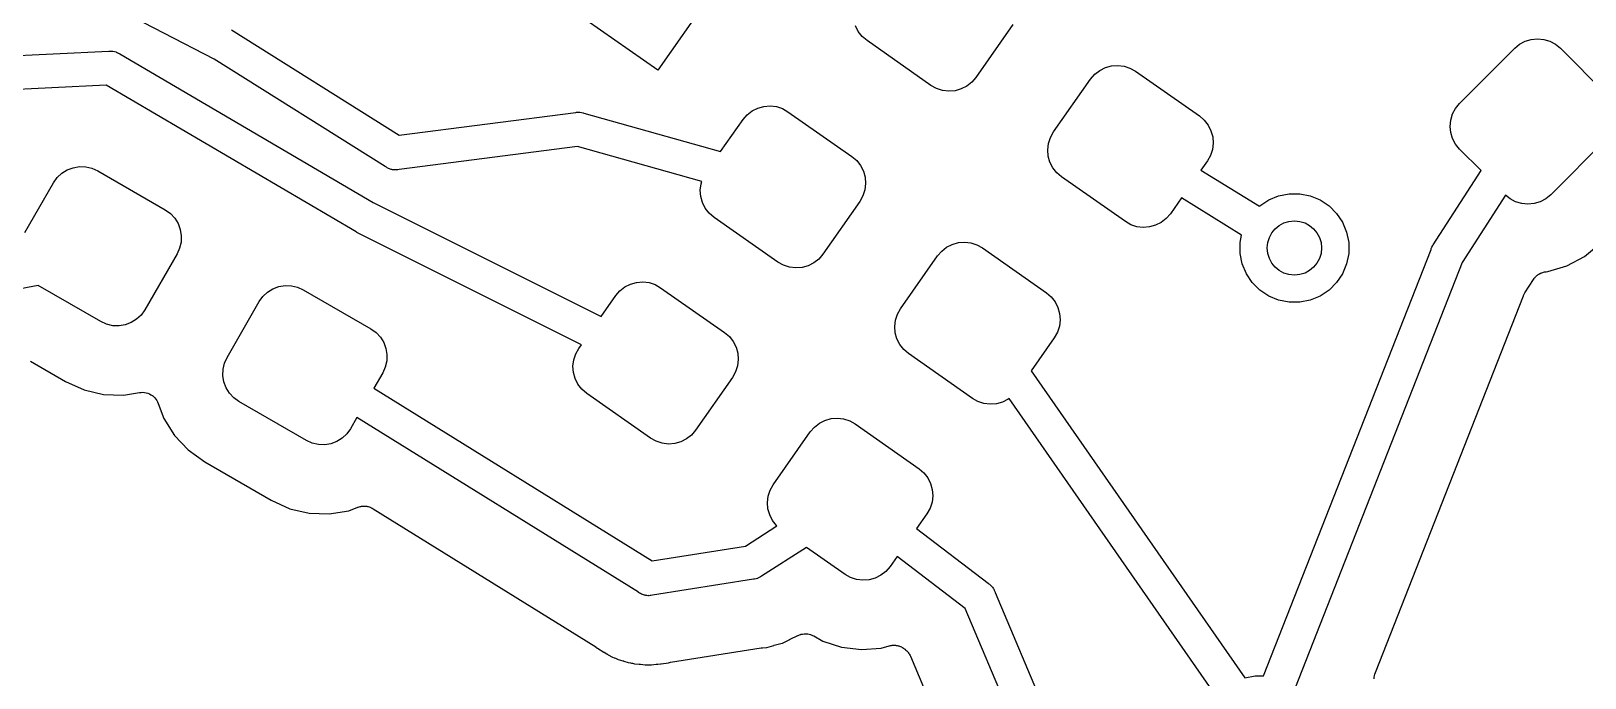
# Model space of a CAD drawing. Extents: x 4.9 to 6.91, y -5.73 to -3.72.
# Drawn here: x 5.7752 to 6.226, y -5.291 to -5.1035 of the extents above; entities that cross this region are included whole.
import ezdxf

# ---------------------------------------------------------------- set-up
doc = ezdxf.new("R2010")
doc.units = 0
doc.header["$MEASUREMENT"] = 0
doc.layers.add('BLACK', color=7, linetype='CONTINUOUS')

msp = doc.modelspace()

# ---------------------------------------------------------------- linework, layer by layer
at = {"layer": 'BLACK', "linetype": 'CONTINUOUS'}
for p, q in [((5.97349, -5.09127), (5.957, -5.11482)), ((5.82827, -5.11156), (5.79911, -5.09651)), ((5.957, -5.11482), (5.92797, -5.0945)), ((5.83335, -5.10313), (5.88202, -5.13367)), ((6.0152, -5.10356), (6.01438, -5.10192)), ((6.06002, -5.10156), (6.04929, -5.11688)), ((6.01634, -5.105), (6.0152, -5.10356)), ((6.01773, -5.10619), (6.01634, -5.105)), ((6.03627, -5.11918), (6.01773, -5.10619)), ((6.20566, -5.10845), (6.20707, -5.10728)), ((6.20707, -5.10728), (6.20869, -5.10642)), ((6.20869, -5.10642), (6.21044, -5.10589)), ((6.21044, -5.10589), (6.21227, -5.10571)), ((6.21227, -5.10571), (6.21409, -5.10589)), ((6.21409, -5.10589), (6.21585, -5.10642)), ((6.21585, -5.10642), (6.21746, -5.10728)), ((6.21746, -5.10728), (6.21888, -5.10845)), ((5.73759, -5.11213), (5.79773, -5.10927)), ((5.79773, -5.10927), (5.79794, -5.10924)), ((5.79794, -5.10924), (5.79821, -5.10925)), ((5.79821, -5.10925), (5.79824, -5.10925)), ((5.79824, -5.10925), (5.79845, -5.10926)), ((5.79845, -5.10926), (5.79891, -5.10928)), ((5.79891, -5.10928), (5.79893, -5.10928)), ((5.79893, -5.10928), (5.79896, -5.10928)), ((5.79896, -5.10928), (5.79941, -5.10939)), ((5.79941, -5.10939), (5.79985, -5.1095)), ((5.79985, -5.1095), (5.79988, -5.10951)), ((5.79988, -5.10951), (5.7999, -5.10952)), ((5.7999, -5.10952), (5.80031, -5.10972)), ((5.80031, -5.10972), (5.80051, -5.10981)), ((5.80051, -5.10981), (5.80053, -5.10982)), ((5.80053, -5.10982), (5.80078, -5.10994)), ((5.80078, -5.10994), (5.80095, -5.11006)), ((5.80095, -5.11006), (5.8744, -5.15315)), ((5.87788, -5.14269), (5.82827, -5.11156)), ((6.18965, -5.12445), (6.20566, -5.10845)), ((6.21888, -5.10845), (6.2321, -5.12167)), ((6.0826, -5.11737), (6.08379, -5.11598)), ((6.08379, -5.11598), (6.08523, -5.11485)), ((6.08523, -5.11485), (6.08687, -5.11402)), ((6.08687, -5.11402), (6.08863, -5.11353)), ((6.08863, -5.11353), (6.09046, -5.11339)), ((6.09046, -5.11339), (6.09228, -5.1136)), ((6.09228, -5.1136), (6.09402, -5.11417)), ((6.09402, -5.11417), (6.09562, -5.11507)), ((6.09562, -5.11507), (6.11416, -5.12806)), ((5.797, -5.11916), (5.7366, -5.12203)), ((5.86949, -5.16169), (5.797, -5.11916)), ((6.03787, -5.12008), (6.03627, -5.11918)), ((6.03961, -5.12065), (6.03787, -5.12008)), ((6.04143, -5.12087), (6.03961, -5.12065)), ((6.04326, -5.12073), (6.04143, -5.12087)), ((6.04502, -5.12023), (6.04326, -5.12073)), ((6.04666, -5.1194), (6.04502, -5.12023)), ((6.0481, -5.11827), (6.04666, -5.1194)), ((6.04929, -5.11688), (6.0481, -5.11827)), ((6.07187, -5.13269), (6.0826, -5.11737)), ((5.98603, -5.12576), (5.9878, -5.12527)), ((5.9878, -5.12527), (5.98962, -5.12513)), ((5.98962, -5.12513), (5.99144, -5.12535)), ((5.99144, -5.12535), (5.99319, -5.12592)), ((6.18849, -5.12587), (6.18965, -5.12445)), ((5.88202, -5.13367), (5.93321, -5.12704)), ((5.93321, -5.12704), (5.93348, -5.12698)), ((5.93348, -5.12698), (5.93393, -5.12697)), ((5.93393, -5.12697), (5.93439, -5.12696)), ((5.93439, -5.12696), (5.93442, -5.12696)), ((5.93442, -5.12696), (5.93444, -5.12696)), ((5.93444, -5.12696), (5.93489, -5.12704)), ((5.93489, -5.12704), (5.93534, -5.12712)), ((5.93534, -5.12712), (5.9356, -5.12721)), ((5.9356, -5.12721), (5.97525, -5.13841)), ((5.97525, -5.13841), (5.98176, -5.12912)), ((5.98176, -5.12912), (5.98295, -5.12772)), ((5.98295, -5.12772), (5.9844, -5.12659)), ((5.9844, -5.12659), (5.98603, -5.12576)), ((5.99319, -5.12592), (5.99478, -5.12682)), ((5.99478, -5.12682), (6.01333, -5.1398)), ((6.11416, -5.12806), (6.11555, -5.12925)), ((6.11555, -5.12925), (6.11668, -5.13069)), ((6.18691, -5.13107), (6.18709, -5.12924)), ((6.18709, -5.12924), (6.18762, -5.12749)), ((6.18762, -5.12749), (6.18849, -5.12587)), ((6.0704, -5.13603), (6.07097, -5.13429)), ((6.07097, -5.13429), (6.07187, -5.13269)), ((6.11668, -5.13069), (6.11751, -5.13233)), ((6.11751, -5.13233), (6.11801, -5.13409)), ((6.11801, -5.13409), (6.11815, -5.13592)), ((6.18709, -5.13289), (6.18691, -5.13107)), ((6.18762, -5.13464), (6.18709, -5.13289)), ((6.18849, -5.13626), (6.18762, -5.13464)), ((5.93369, -5.1369), (5.88201, -5.1436)), ((5.96979, -5.1471), (5.93369, -5.1369)), ((6.07018, -5.13785), (6.0704, -5.13603)), ((6.07032, -5.13968), (6.07018, -5.13785)), ((6.11793, -5.13774), (6.11736, -5.13948)), ((6.11815, -5.13592), (6.11793, -5.13774)), ((6.18965, -5.13768), (6.18849, -5.13626)), ((6.19587, -5.1439), (6.18965, -5.13768)), ((6.2321, -5.13489), (6.2161, -5.1509)), ((5.78415, -5.14467), (5.78571, -5.1437)), ((5.78571, -5.1437), (5.78742, -5.14306)), ((5.78742, -5.14306), (5.78923, -5.14276)), ((5.78923, -5.14276), (5.79106, -5.14282)), ((5.79106, -5.14282), (5.79285, -5.14324)), ((5.79285, -5.14324), (5.79452, -5.14399)), ((5.87789, -5.1427), (5.87788, -5.14269)), ((5.87828, -5.14294), (5.87789, -5.1427)), ((5.87849, -5.14308), (5.87828, -5.14294)), ((5.8785, -5.14308), (5.87849, -5.14308)), ((5.87871, -5.14321), (5.8785, -5.14308)), ((5.87893, -5.14329), (5.87871, -5.14321)), ((5.87914, -5.1434), (5.87893, -5.14329)), ((5.87938, -5.14347), (5.87914, -5.1434)), ((5.87962, -5.14355), (5.87938, -5.14347)), ((5.87985, -5.14359), (5.87962, -5.14355)), ((5.88008, -5.14366), (5.87985, -5.14359)), ((5.88033, -5.14367), (5.88008, -5.14366)), ((5.88057, -5.14371), (5.88033, -5.14367)), ((5.88081, -5.14371), (5.88057, -5.14371)), ((5.88105, -5.14372), (5.88081, -5.14371)), ((5.88129, -5.14369), (5.88105, -5.14372)), ((5.8813, -5.14369), (5.88129, -5.14369)), ((5.88156, -5.14366), (5.8813, -5.14369)), ((5.88201, -5.1436), (5.88156, -5.14366)), ((5.88201, -5.1436), (5.88201, -5.1436)), ((6.01333, -5.1398), (6.01472, -5.141)), ((6.01472, -5.141), (6.01585, -5.14244)), ((6.01585, -5.14244), (6.01668, -5.14407)), ((6.07081, -5.14144), (6.07032, -5.13968)), ((6.07164, -5.14308), (6.07081, -5.14144)), ((6.07277, -5.14452), (6.07164, -5.14308)), ((6.11646, -5.14108), (6.11459, -5.14375)), ((6.11736, -5.13948), (6.11646, -5.14108)), ((5.7734, -5.16188), (5.78174, -5.14741)), ((5.78174, -5.14741), (5.78281, -5.14592)), ((5.78281, -5.14592), (5.78415, -5.14467)), ((5.79452, -5.14399), (5.81412, -5.15531)), ((5.96934, -5.14959), (5.96956, -5.14777)), ((5.96956, -5.14777), (5.96979, -5.1471)), ((6.01668, -5.14407), (6.01717, -5.14584)), ((6.01731, -5.14767), (6.01709, -5.14949)), ((6.01717, -5.14584), (6.01731, -5.14767)), ((6.07417, -5.14571), (6.07277, -5.14452)), ((6.09271, -5.1587), (6.07417, -5.14571)), ((6.11459, -5.14375), (6.13155, -5.15425)), ((6.18201, -5.16544), (6.19587, -5.1439)), ((5.96948, -5.15142), (5.96934, -5.14959)), ((5.96998, -5.15319), (5.96948, -5.15142)), ((6.01652, -5.15123), (6.01562, -5.15283)), ((6.01709, -5.14949), (6.01652, -5.15123)), ((6.10894, -5.15182), (6.10573, -5.1564)), ((6.12641, -5.16264), (6.10894, -5.15182)), ((6.13169, -5.15411), (6.13427, -5.15238)), ((6.13427, -5.15238), (6.13714, -5.1512)), ((6.13714, -5.1512), (6.14018, -5.15059)), ((6.14018, -5.15059), (6.14328, -5.15059)), ((6.14328, -5.15059), (6.14633, -5.1512)), ((6.14633, -5.1512), (6.14919, -5.15238)), ((6.14919, -5.15238), (6.15177, -5.15411)), ((6.203, -5.15101), (6.19043, -5.17056)), ((6.20429, -5.15206), (6.203, -5.15101)), ((6.20591, -5.15293), (6.20429, -5.15206)), ((6.21468, -5.15206), (6.21306, -5.15293)), ((6.2161, -5.1509), (6.21468, -5.15206)), ((5.81412, -5.15531), (5.81561, -5.15638)), ((5.81561, -5.15638), (5.81687, -5.15772)), ((5.8744, -5.15315), (5.94056, -5.18624)), ((5.97081, -5.15482), (5.96998, -5.15319)), ((5.97194, -5.15626), (5.97081, -5.15482)), ((5.97333, -5.15746), (5.97194, -5.15626)), ((6.01562, -5.15283), (6.0049, -5.16814)), ((6.10573, -5.1564), (6.10454, -5.15779)), ((6.13155, -5.15425), (6.13169, -5.15411)), ((6.15177, -5.15411), (6.15396, -5.1563)), ((6.15396, -5.1563), (6.15569, -5.15888)), ((6.20766, -5.15346), (6.20591, -5.15293)), ((6.20949, -5.15364), (6.20766, -5.15346)), ((6.21131, -5.15346), (6.20949, -5.15364)), ((6.21306, -5.15293), (6.21131, -5.15346)), ((5.81687, -5.15772), (5.81783, -5.15927)), ((5.81783, -5.15927), (5.81848, -5.16099)), ((5.81848, -5.16099), (5.81878, -5.1628)), ((5.86963, -5.16177), (5.86949, -5.16169)), ((5.8697, -5.16181), (5.86963, -5.16177)), ((5.99187, -5.17044), (5.97333, -5.15746)), ((6.09431, -5.1596), (6.09271, -5.1587)), ((6.09605, -5.16017), (6.09431, -5.1596)), ((6.09787, -5.16038), (6.09605, -5.16017)), ((6.0997, -5.16024), (6.09787, -5.16038)), ((6.10146, -5.15975), (6.0997, -5.16024)), ((6.1031, -5.15892), (6.10146, -5.15975)), ((6.10454, -5.15779), (6.1031, -5.15892)), ((6.15569, -5.15888), (6.15688, -5.16175)), ((6.15688, -5.16175), (6.15748, -5.16479)), ((5.81872, -5.16463), (5.8183, -5.16641)), ((5.81878, -5.1628), (5.81872, -5.16463)), ((5.86977, -5.16185), (5.8697, -5.16181)), ((5.86991, -5.16192), (5.86977, -5.16185)), ((5.93485, -5.19439), (5.86991, -5.16192)), ((6.03939, -5.16724), (6.04083, -5.16611)), ((6.04083, -5.16611), (6.04247, -5.16528)), ((6.04247, -5.16528), (6.04423, -5.16479)), ((6.04423, -5.16479), (6.04606, -5.16465)), ((6.04606, -5.16465), (6.04788, -5.16487)), ((6.04788, -5.16487), (6.04962, -5.16544)), ((6.04962, -5.16544), (6.05122, -5.16634)), ((6.12598, -5.16479), (6.12641, -5.16264)), ((6.12598, -5.16789), (6.12598, -5.16479)), ((6.15748, -5.16479), (6.15748, -5.16789)), ((6.18142, -5.16649), (6.18162, -5.16611)), ((6.18162, -5.16611), (6.18186, -5.16564)), ((6.18186, -5.16564), (6.18201, -5.16544)), ((6.22585, -5.16877), (6.2305, -5.16496)), ((5.81754, -5.16808), (5.80819, -5.18428)), ((5.8183, -5.16641), (5.81754, -5.16808)), ((5.99347, -5.17134), (5.99187, -5.17044)), ((6.00226, -5.17067), (6.00063, -5.1715)), ((6.0037, -5.16954), (6.00226, -5.17067)), ((6.0049, -5.16814), (6.0037, -5.16954)), ((6.02747, -5.18395), (6.0382, -5.16863)), ((6.0382, -5.16863), (6.03939, -5.16724)), ((6.05122, -5.16634), (6.06976, -5.17932)), ((6.12659, -5.17093), (6.12598, -5.16789)), ((6.13279, -5.29035), (6.18136, -5.16673)), ((6.19043, -5.17056), (6.14197, -5.29391)), ((6.15748, -5.16789), (6.15688, -5.17093)), ((6.18136, -5.16673), (6.18142, -5.16649)), ((6.22075, -5.17149), (6.22585, -5.16877)), ((5.99521, -5.17191), (5.99347, -5.17134)), ((5.99703, -5.17213), (5.99521, -5.17191)), ((5.99886, -5.17199), (5.99703, -5.17213)), ((6.00063, -5.1715), (5.99886, -5.17199)), ((6.12778, -5.1738), (6.12659, -5.17093)), ((6.1295, -5.17638), (6.12778, -5.1738)), ((6.15569, -5.1738), (6.15396, -5.17638)), ((6.15688, -5.17093), (6.15569, -5.1738)), ((6.21107, -5.17543), (6.21124, -5.17523)), ((6.21124, -5.17523), (6.21139, -5.17501)), ((6.21139, -5.17501), (6.21155, -5.17485)), ((6.21155, -5.17485), (6.21169, -5.17467)), ((6.21169, -5.17467), (6.21189, -5.17451)), ((6.21189, -5.17451), (6.21208, -5.17432)), ((6.21208, -5.17432), (6.21227, -5.1742)), ((6.21227, -5.1742), (6.21244, -5.17405)), ((6.21244, -5.17405), (6.21267, -5.17393)), ((6.21267, -5.17393), (6.21289, -5.17378)), ((6.21289, -5.17378), (6.2131, -5.17369)), ((6.2131, -5.17369), (6.2133, -5.17359)), ((6.2133, -5.17359), (6.21355, -5.17351)), ((6.21355, -5.17351), (6.21379, -5.17341)), ((6.21379, -5.17341), (6.21402, -5.17336)), ((6.21402, -5.17336), (6.21423, -5.1733)), ((6.21423, -5.1733), (6.21449, -5.17327)), ((6.21449, -5.17327), (6.21475, -5.17322)), ((6.21475, -5.17322), (6.21523, -5.17317)), ((6.21523, -5.17317), (6.22075, -5.17149)), ((5.77721, -5.17718), (5.7389, -5.18436)), ((5.79542, -5.1877), (5.77721, -5.17718)), ((5.84248, -5.18037), (5.84382, -5.17912)), ((5.84382, -5.17912), (5.84537, -5.17815)), ((5.84537, -5.17815), (5.84709, -5.17751)), ((5.84709, -5.17751), (5.8489, -5.17721)), ((5.8489, -5.17721), (5.85073, -5.17727)), ((5.85073, -5.17727), (5.85252, -5.17768)), ((5.85252, -5.17768), (5.85418, -5.17844)), ((5.85418, -5.17844), (5.87379, -5.18976)), ((5.94482, -5.18015), (5.94602, -5.17876)), ((5.94602, -5.17876), (5.94746, -5.17763)), ((5.94746, -5.17763), (5.94909, -5.1768)), ((5.94909, -5.1768), (5.95086, -5.17631)), ((5.95086, -5.17631), (5.95269, -5.17617)), ((5.95269, -5.17617), (5.95451, -5.17639)), ((5.95451, -5.17639), (5.95625, -5.17696)), ((5.95625, -5.17696), (5.95785, -5.17785)), ((5.95785, -5.17785), (5.97639, -5.19084)), ((6.06976, -5.17932), (6.07116, -5.18052)), ((6.13169, -5.17857), (6.1295, -5.17638)), ((6.13427, -5.18029), (6.13169, -5.17857)), ((6.15177, -5.17857), (6.14919, -5.18029)), ((6.15396, -5.17638), (6.15177, -5.17857)), ((6.20816, -5.18011), (6.20838, -5.17971)), ((6.20838, -5.17971), (6.20858, -5.1793)), ((6.20858, -5.1793), (6.21104, -5.17549)), ((6.21104, -5.17549), (6.21107, -5.17543)), ((5.80819, -5.18428), (5.80713, -5.18577)), ((5.83206, -5.19806), (5.84141, -5.18186)), ((5.84141, -5.18186), (5.84248, -5.18037)), ((5.94056, -5.18624), (5.94482, -5.18015)), ((6.02657, -5.18555), (6.02747, -5.18395)), ((6.07116, -5.18052), (6.07229, -5.18196)), ((6.07229, -5.18196), (6.07312, -5.18359)), ((6.07312, -5.18359), (6.07361, -5.18536)), ((6.13714, -5.18148), (6.13427, -5.18029)), ((6.14018, -5.18209), (6.13714, -5.18148)), ((6.14328, -5.18209), (6.14018, -5.18209)), ((6.14633, -5.18148), (6.14328, -5.18209)), ((6.14919, -5.18029), (6.14633, -5.18148)), ((6.1652, -5.28946), (6.20814, -5.18018)), ((6.20814, -5.18017), (6.20816, -5.18011)), ((6.20814, -5.18018), (6.20814, -5.18017)), ((6.20814, -5.18017), (6.20814, -5.18017)), ((6.20814, -5.18017), (6.20814, -5.18017)), ((5.79709, -5.18846), (5.79542, -5.1877)), ((5.79888, -5.18887), (5.79709, -5.18846)), ((5.80252, -5.18864), (5.80071, -5.18893)), ((5.80423, -5.18799), (5.80252, -5.18864)), ((5.80579, -5.18702), (5.80423, -5.18799)), ((5.80713, -5.18577), (5.80579, -5.18702)), ((6.02578, -5.18911), (6.026, -5.18729)), ((6.026, -5.18729), (6.02657, -5.18555)), ((6.07375, -5.18719), (6.07353, -5.189)), ((6.07361, -5.18536), (6.07375, -5.18719)), ((5.80071, -5.18893), (5.79888, -5.18887)), ((5.87379, -5.18976), (5.87528, -5.19083)), ((5.87528, -5.19083), (5.87653, -5.19216)), ((5.87653, -5.19216), (5.8775, -5.19372)), ((5.97639, -5.19084), (5.97778, -5.19203)), ((5.97778, -5.19203), (5.97891, -5.19347)), ((6.02592, -5.19094), (6.02578, -5.18911)), ((6.02642, -5.1927), (6.02592, -5.19094)), ((6.02724, -5.19434), (6.02642, -5.1927)), ((6.07206, -5.19234), (6.06535, -5.20192)), ((6.07296, -5.19075), (6.07206, -5.19234)), ((6.07353, -5.189), (6.07296, -5.19075)), ((5.8775, -5.19372), (5.87815, -5.19544)), ((5.87815, -5.19544), (5.87844, -5.19725)), ((5.87844, -5.19725), (5.87838, -5.19908)), ((5.93263, -5.19881), (5.9332, -5.19707)), ((5.9332, -5.19707), (5.9341, -5.19547)), ((5.9341, -5.19547), (5.93485, -5.19439)), ((5.97891, -5.19347), (5.97974, -5.19511)), ((5.97974, -5.19511), (5.98023, -5.19687)), ((5.98023, -5.19687), (5.98037, -5.1987)), ((6.02838, -5.19578), (6.02724, -5.19434)), ((6.02977, -5.19697), (6.02838, -5.19578)), ((6.04831, -5.20996), (6.02977, -5.19697)), ((5.77503, -5.19916), (5.78515, -5.205)), ((5.83083, -5.20335), (5.83089, -5.20151)), ((5.83089, -5.20151), (5.8313, -5.19973)), ((5.8313, -5.19973), (5.83206, -5.19806)), ((5.87797, -5.20086), (5.87721, -5.20253)), ((5.87838, -5.19908), (5.87797, -5.20086)), ((5.93241, -5.20063), (5.93263, -5.19881)), ((5.93255, -5.20246), (5.93241, -5.20063)), ((5.97958, -5.20226), (5.97869, -5.20386)), ((5.98015, -5.20052), (5.97958, -5.20226)), ((5.98037, -5.1987), (5.98015, -5.20052)), ((6.06535, -5.20192), (6.12734, -5.29095)), ((5.78515, -5.205), (5.79063, -5.20749)), ((5.83113, -5.20515), (5.83083, -5.20335)), ((5.83177, -5.20687), (5.83113, -5.20515)), ((5.87721, -5.20253), (5.87467, -5.20694)), ((5.93304, -5.20422), (5.93255, -5.20246)), ((5.93387, -5.20586), (5.93304, -5.20422)), ((5.935, -5.2073), (5.93387, -5.20586)), ((5.97869, -5.20386), (5.96796, -5.21918)), ((5.79063, -5.20749), (5.79625, -5.2088)), ((5.79625, -5.2088), (5.80202, -5.20899)), ((5.80202, -5.20899), (5.80662, -5.20823)), ((5.80662, -5.20823), (5.80664, -5.20822)), ((5.80664, -5.20822), (5.80665, -5.20822)), ((5.80665, -5.20822), (5.80665, -5.20822)), ((5.80665, -5.20822), (5.80668, -5.20822)), ((5.80668, -5.20822), (5.80715, -5.20819)), ((5.80715, -5.20819), (5.80762, -5.20817)), ((5.80762, -5.20817), (5.80764, -5.20817)), ((5.80764, -5.20817), (5.80766, -5.20817)), ((5.80766, -5.20817), (5.80812, -5.20823)), ((5.80812, -5.20823), (5.80859, -5.2083)), ((5.80859, -5.2083), (5.8086, -5.2083)), ((5.8086, -5.2083), (5.80862, -5.20831)), ((5.80862, -5.20831), (5.80907, -5.20846)), ((5.80907, -5.20846), (5.80951, -5.20862)), ((5.80951, -5.20862), (5.80953, -5.20863)), ((5.80953, -5.20863), (5.80954, -5.20863)), ((5.80954, -5.20863), (5.80995, -5.20887)), ((5.80995, -5.20887), (5.81035, -5.20911)), ((5.81035, -5.20911), (5.81037, -5.20912)), ((5.81037, -5.20912), (5.81038, -5.20913)), ((5.81038, -5.20913), (5.81073, -5.20944)), ((5.81073, -5.20944), (5.81108, -5.20975)), ((5.81108, -5.20975), (5.8111, -5.20977)), ((5.8111, -5.20977), (5.81111, -5.20978)), ((5.81111, -5.20978), (5.81139, -5.21015)), ((5.81139, -5.21015), (5.81168, -5.21053)), ((5.81168, -5.21053), (5.81169, -5.21054)), ((5.81169, -5.21054), (5.8117, -5.21056)), ((5.8117, -5.21056), (5.8119, -5.21098)), ((5.8119, -5.21098), (5.81211, -5.2114)), ((5.83274, -5.20843), (5.83177, -5.20687)), ((5.83399, -5.20976), (5.83274, -5.20843)), ((5.83548, -5.21083), (5.83399, -5.20976)), ((5.85509, -5.22215), (5.83548, -5.21083)), ((5.87467, -5.20694), (5.95537, -5.25706)), ((5.93639, -5.20849), (5.935, -5.2073)), ((5.95494, -5.22148), (5.93639, -5.20849)), ((6.04991, -5.21086), (6.04831, -5.20996)), ((6.05165, -5.21143), (6.04991, -5.21086)), ((6.05706, -5.21101), (6.0553, -5.21151)), ((6.0587, -5.21019), (6.05706, -5.21101)), ((6.05897, -5.20998), (6.0587, -5.21019)), ((6.11929, -5.29662), (6.05897, -5.20998)), ((5.81211, -5.2114), (5.81375, -5.21576)), ((5.81375, -5.21576), (5.8168, -5.22066)), ((5.86974, -5.21547), (5.86786, -5.21873)), ((5.95138, -5.26616), (5.86974, -5.21547)), ((6.00553, -5.21632), (6.0073, -5.21582)), ((6.0073, -5.21582), (6.00912, -5.21568)), ((6.00912, -5.21568), (6.01094, -5.2159)), ((6.05347, -5.21165), (6.05165, -5.21143)), ((6.0553, -5.21151), (6.05347, -5.21165)), ((5.86679, -5.22022), (5.86546, -5.22147)), ((5.86786, -5.21873), (5.86679, -5.22022)), ((5.96796, -5.21918), (5.96677, -5.22057)), ((5.99053, -5.23499), (6.00126, -5.21967)), ((6.00126, -5.21967), (6.00245, -5.21828)), ((6.00245, -5.21828), (6.0039, -5.21715)), ((6.0039, -5.21715), (6.00553, -5.21632)), ((6.01094, -5.2159), (6.01269, -5.21647)), ((6.01269, -5.21647), (6.01428, -5.21737)), ((6.01428, -5.21737), (6.03283, -5.23036)), ((5.8168, -5.22066), (5.82074, -5.22487)), ((5.82074, -5.22487), (5.82564, -5.22838)), ((5.85676, -5.22291), (5.85509, -5.22215)), ((5.85854, -5.22332), (5.85676, -5.22291)), ((5.86038, -5.22338), (5.85854, -5.22332)), ((5.86218, -5.22308), (5.86038, -5.22338)), ((5.8639, -5.22244), (5.86218, -5.22308)), ((5.86546, -5.22147), (5.8639, -5.22244)), ((5.95653, -5.22238), (5.95494, -5.22148)), ((5.95828, -5.22295), (5.95653, -5.22238)), ((5.9601, -5.22317), (5.95828, -5.22295)), ((5.96192, -5.22303), (5.9601, -5.22317)), ((5.96369, -5.22253), (5.96192, -5.22303)), ((5.96532, -5.2217), (5.96369, -5.22253)), ((5.96677, -5.22057), (5.96532, -5.2217)), ((5.82564, -5.22838), (5.84482, -5.23945)), ((6.03283, -5.23036), (6.03422, -5.23155)), ((6.03422, -5.23155), (6.03535, -5.23299)), ((6.03535, -5.23299), (6.03618, -5.23463)), ((5.98885, -5.24015), (5.98906, -5.23833)), ((5.98906, -5.23833), (5.98964, -5.23659)), ((5.98964, -5.23659), (5.99053, -5.23499)), ((6.03618, -5.23463), (6.03667, -5.23639)), ((6.03681, -5.23822), (6.03659, -5.24004)), ((6.03667, -5.23639), (6.03681, -5.23822)), ((5.84482, -5.23945), (5.8503, -5.24194)), ((5.8503, -5.24194), (5.85592, -5.24325)), ((5.86169, -5.24344), (5.86739, -5.2425)), ((5.86739, -5.2425), (5.87004, -5.2415)), ((5.87004, -5.2415), (5.87011, -5.24147)), ((5.87011, -5.24147), (5.8704, -5.2414)), ((5.8704, -5.2414), (5.87068, -5.2413)), ((5.87068, -5.2413), (5.87087, -5.24128)), ((5.87087, -5.24128), (5.87105, -5.24123)), ((5.87105, -5.24123), (5.87135, -5.24122)), ((5.87135, -5.24122), (5.87165, -5.24118)), ((5.87165, -5.24118), (5.87184, -5.24119)), ((5.87184, -5.24119), (5.87203, -5.24118)), ((5.87203, -5.24118), (5.87232, -5.24122)), ((5.87232, -5.24122), (5.87262, -5.24124)), ((5.87262, -5.24124), (5.87281, -5.24129)), ((5.87281, -5.24129), (5.87299, -5.24132)), ((5.87299, -5.24132), (5.87328, -5.24142)), ((5.87328, -5.24142), (5.87356, -5.2415)), ((5.87356, -5.2415), (5.87373, -5.24158)), ((5.87373, -5.24158), (5.87391, -5.24164)), ((5.87391, -5.24164), (5.87417, -5.2418)), ((5.87417, -5.2418), (5.87444, -5.24193)), ((5.87444, -5.24193), (5.939, -5.28202)), ((5.98899, -5.24197), (5.98885, -5.24015)), ((5.98948, -5.24374), (5.98899, -5.24197)), ((6.03602, -5.24178), (6.03512, -5.24338)), ((6.03659, -5.24004), (6.03602, -5.24178)), ((5.85592, -5.24325), (5.86169, -5.24344)), ((5.98247, -5.25278), (5.99158, -5.24694)), ((5.99031, -5.24537), (5.98948, -5.24374)), ((5.99144, -5.24682), (5.99031, -5.24537)), ((5.99158, -5.24694), (5.99144, -5.24682)), ((6.03512, -5.24338), (6.0321, -5.2477)), ((6.0321, -5.2477), (6.05285, -5.26355)), ((5.95537, -5.25706), (5.98247, -5.25278)), ((6.00016, -5.25314), (5.98707, -5.26152)), ((6.01137, -5.26099), (6.00016, -5.25314)), ((6.02645, -5.25577), (6.0244, -5.2587)), ((6.04617, -5.27084), (6.02645, -5.25577)), ((6.0232, -5.26009), (6.02176, -5.26122)), ((6.0244, -5.2587), (6.0232, -5.26009)), ((5.98483, -5.26237), (5.95552, -5.267)), ((5.98512, -5.26235), (5.98483, -5.26237)), ((5.98554, -5.26223), (5.98512, -5.26235)), ((5.98596, -5.26212), (5.98554, -5.26223)), ((5.98601, -5.2621), (5.98596, -5.26212)), ((5.98605, -5.26209), (5.98601, -5.2621)), ((5.98644, -5.26189), (5.98605, -5.26209)), ((5.98683, -5.2617), (5.98644, -5.26189)), ((5.98707, -5.26152), (5.98683, -5.2617)), ((6.01297, -5.26189), (6.01137, -5.26099)), ((6.01471, -5.26246), (6.01297, -5.26189)), ((6.01653, -5.26268), (6.01471, -5.26246)), ((6.01836, -5.26254), (6.01653, -5.26268)), ((6.02013, -5.26205), (6.01836, -5.26254)), ((6.02176, -5.26122), (6.02013, -5.26205)), ((6.05285, -5.26355), (6.05291, -5.26359)), ((6.05291, -5.26359), (6.05324, -5.26385)), ((6.05324, -5.26385), (6.05338, -5.26395)), ((6.05338, -5.26395), (6.05343, -5.264)), ((6.05343, -5.264), (6.05367, -5.2642)), ((6.05367, -5.2642), (6.05378, -5.26433)), ((6.05378, -5.26433), (6.05391, -5.26445)), ((6.05391, -5.26445), (6.05409, -5.2647)), ((6.05409, -5.2647), (6.05429, -5.26494)), ((6.05429, -5.26494), (6.05437, -5.26509)), ((6.05437, -5.26509), (6.05447, -5.26523)), ((6.05447, -5.26523), (6.0546, -5.26552)), ((5.95142, -5.2662), (5.95138, -5.26616)), ((5.95178, -5.26642), (5.95142, -5.2662)), ((5.95194, -5.26651), (5.95178, -5.26642)), ((5.952, -5.26654), (5.95194, -5.26651)), ((5.95226, -5.26669), (5.952, -5.26654)), ((5.95243, -5.26675), (5.95226, -5.26669)), ((5.95259, -5.26683), (5.95243, -5.26675)), ((5.95289, -5.26691), (5.95259, -5.26683)), ((5.95317, -5.26701), (5.95289, -5.26691)), ((5.95335, -5.26704), (5.95317, -5.26701)), ((5.95353, -5.26708), (5.95335, -5.26704)), ((5.95383, -5.2671), (5.95353, -5.26708)), ((5.95413, -5.26715), (5.95383, -5.2671)), ((5.95432, -5.26714), (5.95413, -5.26715)), ((5.9545, -5.26715), (5.95432, -5.26714)), ((5.9548, -5.26711), (5.9545, -5.26715)), ((5.95486, -5.2671), (5.9548, -5.26711)), ((5.95504, -5.26708), (5.95486, -5.2671)), ((5.95546, -5.26702), (5.95504, -5.26708)), ((5.95552, -5.267), (5.95546, -5.26702)), ((6.0546, -5.26552), (6.05464, -5.26558)), ((6.05464, -5.26558), (6.0547, -5.26574)), ((6.0547, -5.26574), (6.05488, -5.26612)), ((6.05488, -5.26612), (6.05489, -5.26618)), ((6.05489, -5.26618), (6.09613, -5.36378)), ((6.08707, -5.36763), (6.04617, -5.27084)), ((5.99539, -5.27978), (5.99765, -5.27868)), ((5.99765, -5.27868), (5.99771, -5.27865)), ((5.99771, -5.27865), (5.99811, -5.27851)), ((5.99811, -5.27851), (5.9985, -5.27836)), ((5.9985, -5.27836), (5.99856, -5.27835)), ((5.99856, -5.27835), (5.99863, -5.27833)), ((5.99863, -5.27833), (5.99904, -5.27827)), ((5.99904, -5.27827), (5.99946, -5.2782)), ((5.99946, -5.2782), (5.99953, -5.2782)), ((5.99953, -5.2782), (5.9996, -5.27819)), ((5.9996, -5.27819), (6.00001, -5.27821)), ((6.00001, -5.27821), (6.00043, -5.27822)), ((6.00043, -5.27822), (6.0005, -5.27823)), ((6.0005, -5.27823), (6.00057, -5.27824)), ((6.00057, -5.27824), (6.00098, -5.27834)), ((6.00098, -5.27834), (6.00139, -5.27843)), ((6.00139, -5.27843), (6.00145, -5.27846)), ((6.00145, -5.27846), (6.00152, -5.27848)), ((6.00152, -5.27848), (6.0019, -5.27866)), ((6.0019, -5.27866), (6.00228, -5.27883)), ((6.00228, -5.27883), (6.00488, -5.28029)), ((5.939, -5.28202), (5.93906, -5.28206)), ((5.93906, -5.28206), (5.93937, -5.2823)), ((5.93937, -5.2823), (5.9395, -5.2824)), ((5.9395, -5.2824), (5.94139, -5.28351)), ((5.96075, -5.28642), (5.98699, -5.28228)), ((5.98699, -5.28228), (5.98705, -5.28227)), ((5.98705, -5.28227), (5.98722, -5.28226)), ((5.98722, -5.28226), (5.98737, -5.28223)), ((5.98737, -5.28223), (5.98866, -5.28213)), ((5.98866, -5.28213), (5.99073, -5.28155)), ((5.99073, -5.28155), (5.9908, -5.28153)), ((5.9908, -5.28153), (5.99081, -5.28153)), ((5.99081, -5.28153), (5.99083, -5.28152)), ((5.99083, -5.28152), (5.99306, -5.28094)), ((5.99306, -5.28094), (5.99318, -5.2809)), ((5.99318, -5.2809), (5.99322, -5.28088)), ((5.99322, -5.28088), (5.9953, -5.27982)), ((5.9953, -5.27982), (5.99536, -5.27979)), ((5.99536, -5.27979), (5.99537, -5.27979)), ((5.99537, -5.27979), (5.99539, -5.27978)), ((6.00488, -5.28029), (6.01036, -5.28208)), ((6.01036, -5.28208), (6.0161, -5.28278)), ((6.0161, -5.28278), (6.02185, -5.28234)), ((6.02185, -5.28234), (6.02415, -5.28169)), ((6.02415, -5.28169), (6.02422, -5.28167)), ((6.02422, -5.28167), (6.02454, -5.28162)), ((6.02454, -5.28162), (6.02485, -5.28155)), ((6.02485, -5.28155), (6.02502, -5.28154)), ((6.02502, -5.28154), (6.02518, -5.28152)), ((6.02518, -5.28152), (6.02551, -5.28153)), ((6.02551, -5.28153), (6.02583, -5.28152)), ((6.02583, -5.28152), (6.02599, -5.28154)), ((6.02599, -5.28154), (6.02616, -5.28155)), ((6.02616, -5.28155), (6.02647, -5.28162)), ((6.02647, -5.28162), (6.02679, -5.28168)), ((6.02679, -5.28168), (6.02695, -5.28173)), ((6.02695, -5.28173), (6.02711, -5.28177)), ((6.02711, -5.28177), (6.0274, -5.28191)), ((6.0274, -5.28191), (6.02771, -5.28202)), ((6.02771, -5.28202), (6.02785, -5.28211)), ((6.02785, -5.28211), (6.028, -5.28217)), ((6.028, -5.28217), (6.02826, -5.28236)), ((6.02826, -5.28236), (6.02854, -5.28253)), ((6.02854, -5.28253), (6.02876, -5.2827)), ((6.02876, -5.2827), (6.02882, -5.28275)), ((6.02882, -5.28275), (6.02902, -5.28294)), ((6.02902, -5.28294), (6.02924, -5.28312)), ((6.02924, -5.28312), (6.02937, -5.28328)), ((6.02937, -5.28328), (6.02952, -5.28342)), ((6.02952, -5.28342), (6.02968, -5.28366)), ((5.94139, -5.28351), (5.94145, -5.28354)), ((5.94145, -5.28354), (5.94148, -5.28356)), ((5.94148, -5.28356), (5.9415, -5.28357)), ((5.9415, -5.28357), (5.94222, -5.28402)), ((5.94222, -5.28402), (5.94234, -5.28408)), ((5.94234, -5.28408), (5.9424, -5.28411)), ((5.9424, -5.28411), (5.94253, -5.28419)), ((5.94253, -5.28419), (5.94266, -5.28425)), ((5.94266, -5.28425), (5.94384, -5.28494)), ((5.94384, -5.28494), (5.94441, -5.28514)), ((5.94441, -5.28514), (5.94448, -5.28516)), ((5.94448, -5.28516), (5.94472, -5.28528)), ((5.94472, -5.28528), (5.94498, -5.28538)), ((5.94498, -5.28538), (5.94552, -5.28565)), ((5.94552, -5.28565), (5.94684, -5.286)), ((5.94684, -5.286), (5.94691, -5.28602)), ((5.94691, -5.28602), (5.94704, -5.28607)), ((5.94704, -5.28607), (5.94719, -5.28611)), ((5.94719, -5.28611), (5.94847, -5.28655)), ((5.94847, -5.28655), (5.94908, -5.28664)), ((5.94908, -5.28664), (5.94914, -5.28665)), ((5.94914, -5.28665), (5.94941, -5.28671)), ((5.94941, -5.28671), (5.94968, -5.28676)), ((5.94968, -5.28676), (5.95027, -5.28691)), ((5.95027, -5.28691), (5.95162, -5.287)), ((5.95162, -5.287), (5.95169, -5.28701)), ((5.95169, -5.28701), (5.95184, -5.28703)), ((5.95184, -5.28703), (5.95199, -5.28704)), ((5.95199, -5.28704), (5.95334, -5.28723)), ((5.95334, -5.28723), (5.95394, -5.28719)), ((5.95394, -5.28719), (5.95401, -5.28719)), ((5.95401, -5.28719), (5.95429, -5.2872)), ((5.95429, -5.2872), (5.95456, -5.28719)), ((5.95456, -5.28719), (5.95517, -5.28723)), ((5.95517, -5.28723), (5.95651, -5.28705)), ((5.95651, -5.28705), (5.95658, -5.28705)), ((5.95658, -5.28705), (5.95673, -5.28704)), ((5.95673, -5.28704), (5.95688, -5.28702)), ((5.95688, -5.28702), (5.95701, -5.28701)), ((5.95701, -5.28701), (5.95785, -5.28688)), ((5.95785, -5.28688), (5.95792, -5.28687)), ((5.95792, -5.28687), (5.95794, -5.28687)), ((5.95794, -5.28687), (5.95797, -5.28686)), ((5.95797, -5.28686), (5.9601, -5.28658)), ((5.9601, -5.28658), (5.96037, -5.28652)), ((5.96037, -5.28652), (5.96075, -5.28642)), ((6.02968, -5.28366), (6.02987, -5.28387)), ((6.02987, -5.28387), (6.02996, -5.28405)), ((6.02996, -5.28405), (6.03008, -5.28422)), ((6.03008, -5.28422), (6.0302, -5.28448)), ((6.0302, -5.28448), (6.03033, -5.28473)), ((6.03033, -5.28473), (6.06369, -5.36369)), ((6.12734, -5.29095), (6.13034, -5.29035)), ((6.13034, -5.29035), (6.13279, -5.29035)), ((6.16486, -5.29122), (6.1649, -5.29081)), ((6.1649, -5.29081), (6.16494, -5.2904)), ((6.16494, -5.2904), (6.16496, -5.29033)), ((6.16496, -5.29033), (6.16497, -5.29025)), ((6.16497, -5.29025), (6.16509, -5.28986)), ((6.16509, -5.28986), (6.1652, -5.28946))]:
    msp.add_line(p, q, dxfattribs=at)
at = {"layer": 'BLACK'}
msp.add_circle((6.14173, -5.16634), 0.00787, dxfattribs=at)

doc.saveas('drawing.dxf')
